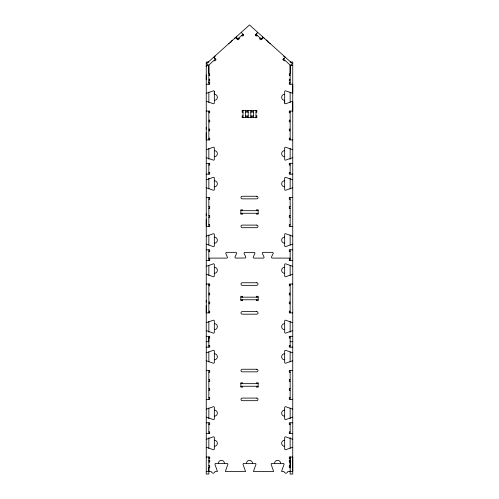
<?xml version="1.0" encoding="UTF-8"?>
<svg xmlns="http://www.w3.org/2000/svg" width="499" height="499" viewBox="0 0 499 499"><rect width="100%" height="100%" fill="white"/><g stroke="black" fill="none" stroke-linecap="round" stroke-linejoin="round"><path stroke-width="0.75" d="M208.85 456.847L208.85 474.05L206.255 474.05L206.255 65.537L208.85 65.537L208.85 84.244M206.255 305.681L206.255 312.885L209.711 312.885L209.711 311.158L208.85 311.158M206.255 300.273L206.255 302.194M206.255 219.186L206.255 226.396L209.711 226.396L209.711 224.662L208.85 224.662M206.255 213.778L206.255 215.699M206.255 132.69L206.255 139.901L209.711 139.901L209.711 138.173L208.85 138.173M206.255 127.289L206.255 129.21M208.85 471.455L208.85 467.85M208.85 82.117L208.85 82.516L209.711 82.516L209.711 84.244L206.255 84.244M208.85 65.045L208.85 73.864L209.711 73.864L209.711 75.592L208.838 75.592M208.85 461.968L209.711 462.086L209.711 460.352L208.85 460.352M255.987 35.834L255.987 34.281L257.721 32.354L255.407 34.924L256.692 36.084L257.272 35.435M290.15 471.455L290.15 457.04M290.15 65.045L290.15 73.864L289.289 73.864L289.289 75.592L290.162 75.592M261.994 38.529L262.574 37.887M268.119 42.583L268.549 42.103M284.798 60.223L284.218 60.866L282.933 59.705L284.087 58.42M290.262 65.144L290.636 65.481L292.37 63.554L249.5 24.95L206.63 63.554L208.364 65.481L208.744 65.144M255.407 34.924L255.987 34.281L261.95 39.652M260.135 38.018L259.555 38.66L260.84 39.814L263.154 37.244M262.15 37.213L262.555 36.708M264.152 38.722L264.439 38.398M283.675 56.3L284.28 56.268M282.933 59.705L285.247 57.136M228.611 43.756L229.253 43.182M214.395 56.555L214.72 56.268M231.686 40.993L231.18 41.442M232.397 40.35L232.016 40.693M234.468 38.485L234.848 38.142M235.179 37.843L235.528 37.531M208.364 65.481L215.556 59.007M237.05 39.652L243.013 34.281L243.013 35.809M237.262 39.458L237.58 39.172L237.006 38.529M235.316 37.724L235.684 37.394M208.85 62.032L206.255 62.032L206.255 66.398M290.15 62.032L292.745 62.032L292.745 474.05L290.15 474.05L290.15 470.931M292.745 65.537L290.15 65.537L290.15 84.244M208.838 79.198L209.711 79.198L209.711 80.932L208.85 80.932M290.162 79.198L289.289 79.198L289.289 80.932L290.15 80.932M290.15 82.516L289.289 82.516L289.289 84.244L292.745 84.244L292.745 93.282A0.867 0.867 0 0 1 292.501 93.244L285.54 90.812A0.867 0.867 0 0 0 284.673 91.673L284.673 101.621M206.255 111.071L209.711 111.071L209.711 112.799L208.85 112.799M243.013 112.169L242.146 112.169L242.146 110.441L246.475 110.441L246.475 112.169L245.608 112.169M248.203 112.169L247.336 112.169L247.336 110.441L251.664 110.441L251.664 112.169L250.797 112.169M253.392 112.169L252.525 112.169L252.525 110.441L256.854 110.441L256.854 112.169L255.987 112.169M290.15 112.799L289.289 112.799L289.289 111.071L292.745 111.071L292.745 101.309A0.873 0.873 0 0 0 292.501 101.347L285.54 103.786A0.867 0.867 0 0 1 284.673 102.919M243.013 115.918L242.146 115.918L242.146 117.652L246.475 117.652L246.475 115.918L245.608 115.918M248.203 115.918L247.336 115.918L247.336 117.652L251.664 117.652L251.664 115.918L250.797 115.918M253.392 115.918L252.525 115.918L252.525 117.652L256.854 117.652L256.854 115.918L255.987 115.918M208.85 120.153L209.711 120.153L209.711 121.881L208.85 121.881M290.15 120.153L289.289 120.153L289.289 121.881L290.15 121.881M208.85 129.091L209.711 129.091L209.711 130.819L208.85 130.819M290.15 129.091L289.289 129.091L289.289 130.819L290.15 130.819M290.15 138.173L289.289 138.173L289.289 139.901L292.745 139.901M206.255 163.329L209.711 163.329L209.711 165.057L208.85 165.057M292.745 163.329L289.289 163.329L289.289 165.057L290.15 165.057M208.85 172.411L209.711 172.411L209.711 174.139L206.255 174.139M290.15 172.411L289.289 172.411L289.289 174.139L292.745 174.139M206.255 197.56L209.711 197.56L209.711 199.294L208.85 199.294M292.745 197.56L289.289 197.56L289.289 199.294L290.15 199.294M208.85 206.642L209.711 206.642L209.711 208.376L208.85 208.376M290.15 206.642L289.289 206.642L289.289 208.376L290.15 208.376M240.849 210.678L258.151 210.678M240.849 213.273L258.151 213.273M208.85 215.58L209.711 215.58L209.711 217.314L208.85 217.314M290.15 215.58L289.289 215.58L289.289 217.314L290.15 217.314M290.15 224.662L289.289 224.662L289.289 226.396L292.745 226.396M206.255 249.818L209.711 249.818L209.711 251.546L208.85 251.546M292.745 249.818L289.289 249.818L289.289 251.546L290.15 251.546M290.15 258.108L272.117 258.083A0.867 0.867 0 0 1 271.543 256.873L273.115 253.579A0.867 0.867 0 0 0 272.335 252.338L263.198 252.338A0.867 0.867 0 0 0 262.349 253.373L264.052 257.072A0.867 0.867 0 0 1 263.204 258.108L254.066 258.108A0.867 0.867 0 0 1 253.467 257.871L253.243 257.509A0.867 0.867 0 0 1 253.28 256.873L254.852 253.579A0.867 0.867 0 0 0 254.284 252.369L244.516 252.45A0.867 0.867 0 0 0 244.148 253.579L245.72 256.873A0.867 0.867 0 0 1 245.352 258.002L235.584 258.083A0.867 0.867 0 0 1 235.066 257.702L235.017 256.873L236.588 253.579A0.867 0.867 0 0 0 236.626 252.937L235.802 252.338L226.665 252.338A0.867 0.867 0 0 0 225.885 253.579L227.494 257.509A0.867 0.867 0 0 1 226.671 258.108L208.85 258.108M208.85 258.9L209.711 258.9L209.711 260.628L206.255 260.628M290.15 258.9L289.289 258.9L289.289 260.628L292.745 260.628M206.255 284.056L209.711 284.056L209.711 285.784L208.85 285.784M292.745 284.056L289.289 284.056L289.289 285.784L290.15 285.784M208.85 293.138L209.711 293.138L209.711 294.865L208.85 294.865M290.15 293.138L289.289 293.138L289.289 294.865L290.15 294.865M240.849 297.173L258.151 297.173M240.849 299.768L258.151 299.768M208.85 302.076L209.711 302.076L209.711 303.804L208.85 303.804M290.15 302.076L289.289 302.076L289.289 303.804L290.15 303.804M290.15 311.158L289.289 311.158L289.289 312.885L292.745 312.885M206.255 336.314L209.711 336.314L209.711 338.041L208.85 338.041L208.85 347.123M292.745 336.314L289.289 336.314L289.289 338.041L290.15 338.041M206.255 341.715L208.85 341.715L208.85 336.314L208.85 337.424M290.15 341.715L292.745 341.715M208.85 345.395L209.711 345.395L209.711 347.123L206.255 347.123M290.15 345.395L289.289 345.395L289.289 347.123L292.745 347.123M206.255 370.545L209.711 370.545L209.711 372.279L208.85 372.279M292.745 370.545L289.289 370.545L289.289 372.279L290.15 372.279M208.85 379.627L209.711 379.627L209.711 381.361L208.85 381.361M290.15 379.627L289.289 379.627L289.289 381.361L290.15 381.361M240.849 383.662L258.151 383.662M240.849 386.257L258.151 386.257M208.85 388.565L209.711 388.565L209.711 390.299L208.85 390.299M290.15 388.565L289.289 388.565L289.289 390.299L290.15 390.299M208.85 397.647L209.711 397.647L209.711 399.381L206.255 399.381M290.15 397.647L289.289 397.647L289.289 399.381L292.745 399.381M206.255 422.803L209.711 422.803L209.711 424.53L208.85 424.53M292.745 422.803L289.289 422.803L289.289 424.53L290.15 424.53M208.85 431.885L209.711 431.885L209.711 433.612L206.255 433.612M290.15 431.885L289.289 431.885L289.289 433.612L292.745 433.612M206.255 457.04L209.711 457.04L209.711 458.768L208.85 458.768M290.15 458.768L289.289 458.768L289.289 457.04L292.745 457.04L292.745 471.455L288.328 471.455A0.867 0.867 0 0 0 287.636 471.805L287.268 472.491A1.728 1.728 0 0 1 284.492 472.491L284.131 471.805A0.867 0.867 0 0 0 283.432 471.455L281.611 471.455A0.867 0.867 0 0 1 281.648 471.206L284.081 464.245A0.867 0.867 0 0 0 283.22 463.384L271.974 463.384A0.867 0.867 0 0 0 271.107 464.245L273.546 471.206A0.867 0.867 0 0 1 273.583 471.455L253.517 471.455A0.867 0.867 0 0 1 253.548 471.206L255.987 464.245A0.867 0.867 0 0 0 255.12 463.384L243.88 463.384A0.867 0.867 0 0 0 243.013 464.245L245.452 471.206A0.867 0.867 0 0 1 245.483 471.455L225.417 471.455A0.867 0.867 0 0 1 225.454 471.206L227.893 464.245A0.867 0.867 0 0 0 227.026 463.384L215.78 463.384A0.867 0.867 0 0 0 214.919 464.245L217.352 471.206A0.861 0.861 0 0 1 217.389 471.455L215.568 471.455A0.867 0.867 0 0 0 214.751 472.029A1.728 1.728 0 0 1 211.489 472.029A0.867 0.867 0 0 0 210.672 471.455L206.255 471.455M290.15 460.352L289.289 460.352L289.289 462.086L290.15 461.968M208.838 465.692L209.711 465.692L209.711 467.42L208.85 467.42M290.162 465.692L289.289 465.692L289.289 467.42L290.15 467.42M263.821 37.843L263.316 37.394M269.747 43.182L270.389 43.756M267.82 41.442L266.185 39.976M283.444 59.007L290.636 65.481M241.279 32.354L243.593 34.924L242.308 36.084L241.728 35.441M238.865 38.018L239.445 38.66L238.16 39.814L237.58 39.172M236.713 38.205L235.846 37.244L237.15 38.691M234.561 38.398L234.848 38.722M230.451 42.103L230.881 42.583M215.038 55.982L215.325 56.3M214.913 58.42L213.753 57.136L216.067 59.705L214.782 60.866L214.202 60.223M284.686 103.075L284.673 100.324A3.025 3.025 0 0 1 281.648 97.299A3.025 3.025 0 0 1 284.673 94.267M214.314 91.517L214.327 94.267A3.025 3.025 0 0 1 217.352 97.299A3.025 3.025 0 0 1 214.327 100.324M290.15 92.203L290.15 102.332M290.15 111.071L290.15 139.901M290.15 148.54L290.15 159.293M290.15 163.329L290.15 174.139M290.15 178.174L290.15 188.921M290.15 197.56L290.15 226.396M290.15 235.035L290.15 245.015M290.15 249.818L290.15 260.628M290.15 265.431L290.15 275.417M290.15 284.056L290.15 312.885M290.15 321.524L290.15 332.278M290.15 336.314L290.15 347.123M290.15 351.926L290.15 361.906M290.15 370.545L290.15 399.381M290.15 408.02L290.15 418.767M290.15 422.803L290.15 433.612M290.15 437.629L290.15 448.308M290.15 456.847L290.15 459.155M290.15 460.022L290.15 467.812M256.417 210.678L256.417 209.817L258.151 209.817L258.151 214.14L256.417 214.14L256.417 213.273M256.417 297.173L256.417 296.306L258.151 296.306L258.151 300.635L256.417 300.635L256.417 299.768M256.417 383.662L256.417 382.802L258.151 382.802L258.151 387.124L256.417 387.124L256.417 386.257M255.987 110.441L255.987 117.652M253.392 110.441L253.392 117.652M250.797 110.441L250.797 117.652M248.203 110.441L248.203 117.652M245.608 110.441L245.608 117.652M243.013 110.441L243.013 117.652M242.583 210.678L242.583 209.817L240.849 209.817L240.849 214.14L242.583 214.14L242.583 213.273M242.583 297.173L242.583 296.306L240.849 296.306L240.849 300.635L242.583 300.635L242.583 299.768M242.583 383.662L242.583 382.802L240.849 382.802L240.849 387.124L242.583 387.124L242.583 386.257M214.327 92.97L214.327 102.919A0.867 0.867 0 0 1 213.46 103.786L206.499 101.347A0.867 0.867 0 0 0 206.255 101.309M208.85 92.203L208.85 102.332M208.85 111.071L208.85 139.901M208.85 148.54L208.85 159.293M208.85 163.329L208.85 174.139M208.85 178.174L208.85 188.921M208.85 197.56L208.85 226.396M208.85 235.035L208.85 245.015M208.85 249.818L208.85 260.628M208.85 265.431L208.85 275.417M208.85 283.625L208.85 312.885M208.85 321.524L208.85 332.278M208.85 351.926L208.85 361.906M208.85 370.545L208.85 399.381M208.85 408.02L208.85 418.767M208.85 422.803L208.85 433.612M208.85 437.629L208.85 448.308M206.255 74.919L206.255 79.796M206.255 409.136A0.867 0.867 0 0 0 206.499 409.099L213.46 406.666A0.867 0.867 0 0 1 214.327 407.527L214.327 418.773A0.867 0.867 0 0 1 213.46 419.64L206.499 417.201A0.867 0.867 0 0 0 206.255 417.164M214.327 410.122A3.025 3.025 0 0 1 217.352 413.153A3.025 3.025 0 0 1 214.327 416.178M206.255 439.251A0.867 0.867 0 0 0 206.499 439.214L213.46 436.781A0.867 0.867 0 0 1 214.327 437.642L214.327 448.888A0.867 0.867 0 0 1 213.46 449.755L206.499 447.316A0.867 0.867 0 0 0 206.255 447.279M214.327 440.237A3.025 3.025 0 0 1 217.352 443.268A3.025 3.025 0 0 1 214.327 446.293M292.745 447.279A0.867 0.867 0 0 0 292.501 447.316L285.54 449.755A0.867 0.867 0 0 1 284.673 448.888L284.673 437.642A0.867 0.867 0 0 1 285.54 436.781L292.501 439.214A0.867 0.867 0 0 0 292.745 439.251M292.745 417.164A0.867 0.867 0 0 0 292.501 417.201L285.54 419.64A0.867 0.867 0 0 1 284.673 418.773L284.673 407.527A0.867 0.867 0 0 1 285.54 406.666L292.501 409.099A0.867 0.867 0 0 0 292.745 409.136M284.673 446.293A3.025 3.025 0 0 1 281.648 443.268A3.025 3.025 0 0 1 284.673 440.237M284.673 416.178A3.025 3.025 0 0 1 281.648 413.153A3.025 3.025 0 0 1 284.673 410.122M206.255 322.647A0.867 0.867 0 0 0 206.499 322.61L213.46 320.171A0.867 0.867 0 0 1 214.327 321.038L214.327 332.284A0.867 0.867 0 0 1 213.46 333.145L206.499 330.712A0.867 0.867 0 0 0 206.255 330.675M214.327 323.633A3.025 3.025 0 0 1 217.352 326.658A3.025 3.025 0 0 1 214.327 329.689M206.255 352.762A0.867 0.867 0 0 0 206.499 352.724L213.46 350.286A0.867 0.867 0 0 1 214.327 351.153L214.327 362.399A0.867 0.867 0 0 1 213.46 363.26L206.499 360.827A0.867 0.867 0 0 0 206.255 360.789M214.327 353.747A3.025 3.025 0 0 1 217.352 356.773A3.025 3.025 0 0 1 214.327 359.804M292.745 360.789A0.867 0.867 0 0 0 292.501 360.827L285.54 363.26A0.867 0.867 0 0 1 284.673 362.399L284.673 351.153A0.867 0.867 0 0 1 285.54 350.286L292.501 352.724A0.867 0.867 0 0 0 292.745 352.762M292.745 330.675A0.867 0.867 0 0 0 292.501 330.712L285.54 333.145A0.867 0.867 0 0 1 284.673 332.284L284.673 321.038A0.867 0.867 0 0 1 285.54 320.171L292.501 322.61A0.867 0.867 0 0 0 292.745 322.647M284.673 359.804A3.025 3.025 0 0 1 281.648 356.773A3.025 3.025 0 0 1 284.673 353.747M284.673 329.689A3.025 3.025 0 0 1 281.648 326.658A3.025 3.025 0 0 1 284.673 323.633M206.255 274.294A0.867 0.867 0 0 1 206.499 274.331L213.46 276.77A0.867 0.867 0 0 0 214.327 275.903L214.327 264.657A0.867 0.867 0 0 0 213.46 263.796L206.499 266.229A0.867 0.867 0 0 1 206.255 266.266M292.745 266.266A0.867 0.867 0 0 1 292.501 266.229L285.54 263.796A0.867 0.867 0 0 0 284.673 264.657L284.673 275.903A0.867 0.867 0 0 0 285.54 276.77L292.501 274.331A0.867 0.867 0 0 1 292.745 274.294M284.673 273.309A3.025 3.025 0 0 1 281.648 270.283A3.025 3.025 0 0 1 284.673 267.252M214.327 267.252A3.025 3.025 0 0 1 217.352 270.283A3.025 3.025 0 0 1 214.327 273.309M206.255 236.152A0.867 0.867 0 0 0 206.499 236.114L213.46 233.682A0.867 0.867 0 0 1 214.327 234.542L214.327 245.789A0.867 0.867 0 0 1 213.46 246.656L206.499 244.217A0.867 0.867 0 0 0 206.255 244.179M292.745 236.152A0.867 0.867 0 0 1 292.501 236.114L285.54 233.682A0.867 0.867 0 0 0 284.673 234.542L284.673 245.789A0.867 0.867 0 0 0 285.54 246.656L292.501 244.217A0.867 0.867 0 0 1 292.745 244.179M284.673 243.194A3.025 3.025 0 0 1 281.648 240.169A3.025 3.025 0 0 1 284.673 237.137M214.327 237.137A3.025 3.025 0 0 1 217.352 240.169A3.025 3.025 0 0 1 214.327 243.194M206.255 149.663A0.867 0.867 0 0 0 206.499 149.625L213.46 147.186A0.867 0.867 0 0 1 214.327 148.053L214.327 159.3A0.867 0.867 0 0 1 213.46 160.16L206.499 157.728A0.867 0.867 0 0 0 206.255 157.69M214.327 150.648A3.025 3.025 0 0 1 217.352 153.673A3.025 3.025 0 0 1 214.327 156.705M206.255 179.777A0.867 0.867 0 0 0 206.499 179.74L213.46 177.301A0.867 0.867 0 0 1 214.327 178.168L214.327 189.414A0.867 0.867 0 0 1 213.46 190.275L206.499 187.842A0.867 0.867 0 0 0 206.255 187.805M214.327 180.763A3.025 3.025 0 0 1 217.352 183.788A3.025 3.025 0 0 1 214.327 186.819M292.745 187.805A0.867 0.867 0 0 0 292.501 187.842L285.54 190.275A0.867 0.867 0 0 1 284.673 189.414L284.673 178.168A0.867 0.867 0 0 1 285.54 177.301L292.501 179.74A0.867 0.867 0 0 0 292.745 179.777M292.745 157.69A0.867 0.867 0 0 0 292.501 157.728L285.54 160.16A0.867 0.867 0 0 1 284.673 159.3L284.673 148.053A0.867 0.867 0 0 1 285.54 147.186L292.501 149.625A0.867 0.867 0 0 0 292.745 149.663M284.673 186.819A3.025 3.025 0 0 1 281.648 183.788A3.025 3.025 0 0 1 284.673 180.763M284.673 156.705A3.025 3.025 0 0 1 281.648 153.673A3.025 3.025 0 0 1 284.673 150.648M206.255 93.282A0.867 0.867 0 0 0 206.499 93.244L213.46 90.812A0.867 0.867 0 0 1 214.327 91.673M274.569 463.384A3.025 3.025 0 0 1 277.594 460.352A3.025 3.025 0 0 1 280.625 463.384M246.475 463.384A3.025 3.025 0 0 1 249.5 460.352A3.025 3.025 0 0 1 252.525 463.384M218.375 463.384A3.025 3.025 0 0 1 221.406 460.352A3.025 3.025 0 0 1 224.431 463.384M236.445 36.708L236.85 37.213L236.445 36.708M256.711 196.263L242.289 196.263A1.297 1.297 0 0 0 240.992 197.56A1.297 1.297 0 0 0 242.289 198.858L256.711 198.858A1.297 1.297 0 0 0 258.008 197.56A1.297 1.297 0 0 0 256.711 196.263M256.711 225.099L242.289 225.099A1.297 1.297 0 0 0 240.992 226.396A1.297 1.297 0 0 0 242.289 227.694L256.711 227.694A1.297 1.297 0 0 0 258.008 226.396A1.297 1.297 0 0 0 256.711 225.099M256.711 282.758L242.289 282.758A1.297 1.297 0 0 0 240.992 284.056A1.297 1.297 0 0 0 242.289 285.353L256.711 285.353A1.297 1.297 0 0 0 258.008 284.056A1.297 1.297 0 0 0 256.711 282.758M256.711 311.588L242.289 311.588A1.297 1.297 0 0 0 240.992 312.885A1.297 1.297 0 0 0 242.289 314.183L256.711 314.183A1.297 1.297 0 0 0 258.008 312.885A1.297 1.297 0 0 0 256.711 311.588M256.711 369.248L242.289 369.248A1.297 1.297 0 0 0 240.992 370.545A1.297 1.297 0 0 0 242.289 371.842L256.711 371.842A1.297 1.297 0 0 0 258.008 370.545A1.297 1.297 0 0 0 256.711 369.248M256.711 398.083L242.289 398.083A1.297 1.297 0 0 0 240.992 399.381A1.297 1.297 0 0 0 242.289 400.678L256.711 400.678A1.297 1.297 0 0 0 258.008 399.381A1.297 1.297 0 0 0 256.711 398.083"/></g></svg>
